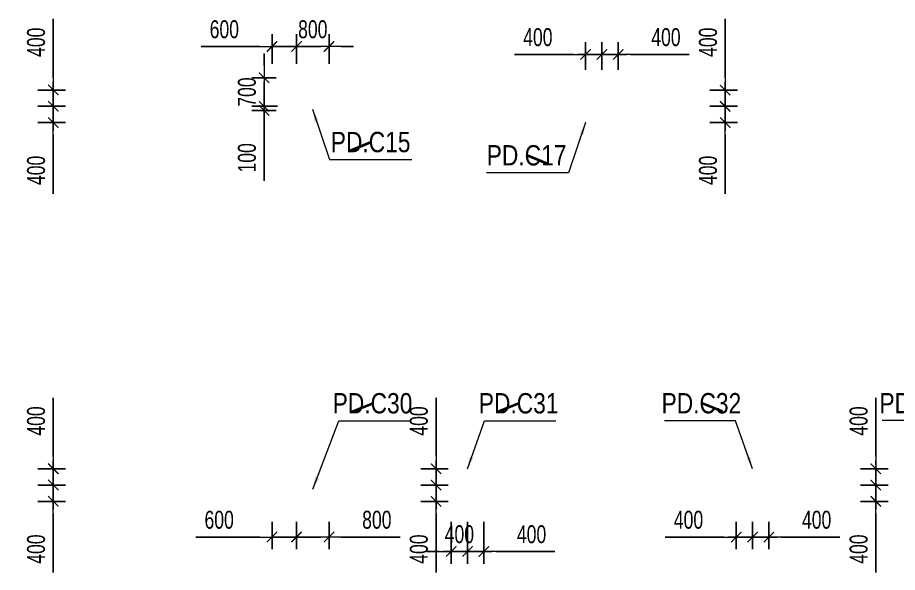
# Model space of a CAD drawing. Header units: millimetres. Extents: x -259680 to 286077, y -1281 to 94455.
# Drawn here: x 116351 to 137957, y 44555 to 58179 of the extents above; entities that cross this region are included whole.
import ezdxf
from ezdxf.enums import TextEntityAlignment as Align

# ---------------------------------------------------------------- set-up
doc = ezdxf.new("R2010")
doc.units = ezdxf.units.MM
doc.layers.get('Defpoints').update_dxf_attribs({"color": 151, "lineweight": 9})
for name, color, linetype, lineweight in [('$0$C1', 20, 'Continuous', 35), ('$1$NDC_S_ANNO', 7, 'Continuous', 20), ('$1$NDC_S_DIM', 1, 'Continuous', 15), ('NDC_S_DIM', 1, 'Continuous', 15)]:
    doc.layers.add(name, color=color, linetype=linetype, lineweight=lineweight)
doc.styles.add('$1$NDC_DIM', font='', dxfattribs={"width": 0.75})
doc.styles.add('$2$ARIAL', font='arial.ttf', dxfattribs={"width": 0.8})
doc.styles.add('NDC_DIM', font='', dxfattribs={"width": 0.75})
doc.styles.get('$1$NDC_DIM').set_extended_font_data('Dotum')
doc.styles.get('NDC_DIM').set_extended_font_data('Dotum')
doc.dimstyles.new('$0$NDC_dim_150', dxfattribs={"dimscale": 150, "dimtxt": 2.2, "dimasz": 1.5, "dimexe": 1.5, "dimexo": 2.5, "dimgap": 1, "dimtad": 1, "dimdec": 0, "dimzin": 0, "dimdsep": 46, "dimtxsty": '$1$NDC_DIM', "dimblk": '$1$DIMMARK', "dimcen": 0.09, "dimdle": 1.2, "dimclrd": 1, "dimclre": 1, "dimclrt": 3, "dimadec": 0, "dimazin": 0, "dimtfac": 1, "dimtdec": 0, "dimtix": 1, "dimtofl": 0, "dimtmove": 0, "dimatfit": 3, "dimfxl": 6, "dimfxlon": 1, "dimtolj": 1, "dimtzin": 0, "dimarcsym": 0})
doc.dimstyles.new('$1$NDC_dim_iso', dxfattribs={"dimtxt": 2.2, "dimasz": 1, "dimexe": 1.5, "dimexo": 2.5, "dimgap": 1, "dimtad": 1, "dimdec": 0, "dimzin": 0, "dimdsep": 46, "dimtxsty": '$1$NDC_DIM', "dimblk": '$1$DIMMARK', "dimcen": 0.09, "dimdle": 1.2, "dimclrd": 1, "dimclre": 1, "dimclrt": 3, "dimadec": 0, "dimazin": 0, "dimtfac": 1, "dimtdec": 0, "dimtix": 1, "dimtofl": 0, "dimtmove": 0, "dimatfit": 3, "dimfxl": 6, "dimfxlon": 1, "dimtolj": 1, "dimtzin": 0, "dimarcsym": 0})
doc.dimstyles.new('NDC_dim_200', dxfattribs={"dimscale": 200, "dimtxt": 2.2, "dimasz": 1.5, "dimexe": 1.5, "dimexo": 2.5, "dimgap": 1, "dimtad": 1, "dimdec": 0, "dimzin": 0, "dimdsep": 46, "dimtxsty": 'NDC_DIM', "dimblk": 'DIMMARK', "dimcen": 0.09, "dimdle": 1.2, "dimclrd": 1, "dimclre": 1, "dimclrt": 3, "dimadec": 0, "dimazin": 0, "dimtfac": 1, "dimtdec": 0, "dimtix": 1, "dimtofl": 0, "dimtmove": 0, "dimatfit": 3, "dimfxl": 6, "dimfxlon": 1, "dimtolj": 1, "dimtzin": 0, "dimarcsym": 0})

# ---------------------------------------------------------------- blocks, each defined once
blk = doc.blocks.new('$1$DIMMARK')
at = {"layer": '$1$NDC_S_DIM', "color": 1}
blk.add_line((-1.5, 0), (1, 0), dxfattribs=at)
at = {"layer": '$1$NDC_S_DIM', "color": 2, "const_width": 0.1}
blk.add_lwpolyline([(-0.424, -0.424), (0.424, 0.424)], dxfattribs=at)
blk = doc.blocks.new('DIMMARK')
at = {"layer": 'NDC_S_DIM', "color": 1}
blk.add_line((-1.5, 0), (1, 0), dxfattribs=at)
at = {"layer": 'NDC_S_DIM', "color": 2, "const_width": 0.1}
blk.add_lwpolyline([(-0.424, -0.424), (0.424, 0.424)], dxfattribs=at)
blk = doc.blocks.new('*D496')
at = {"layer": 'Defpoints', "color": 0, "ltscale": 100, "transparency": 16777216}
for p in [(116351, 47100), (117227, 47100), (116351, 46700)]:
    blk.add_point(p, dxfattribs=at)
at = {"layer": 'NDC_S_DIM', "color": 1, "lineweight": -2, "ltscale": 100, "transparency": 16777216}
for p, q in [((117227, 47400), (117227, 48845)), ((116851, 47100), (117527, 47100)), ((116851, 46700), (117527, 46700)), ((117227, 46400), (117227, 46100))]:
    blk.add_line(p, q, dxfattribs=at)
at = {"layer": 'NDC_S_DIM', "color": 1, "lineweight": -2, "ltscale": 100, "transparency": 16777216, "xscale": 300, "yscale": 300, "zscale": 300}
for p, rotation in [((117227, 47100), 270), ((117227, 46700), 90)]:
    blk.add_blockref('DIMMARK', p, dxfattribs=dict(at, rotation=rotation))
at = {"layer": 'NDC_S_DIM', "color": 3, "ltscale": 100, "transparency": 16777216, "insert": (116806, 48273), "char_height": 440, "attachment_point": 5, "rotation": 90, "style": 'NDC_DIM'}
blk.add_mtext('\\A1;400', dxfattribs=at)
blk = doc.blocks.new('*D497')
at = {"layer": 'Defpoints', "color": 0, "ltscale": 100, "transparency": 16777216}
for p in [(116351, 46700), (117227, 46700), (116351, 46300)]:
    blk.add_point(p, dxfattribs=at)
at = {"layer": 'NDC_S_DIM', "color": 1, "lineweight": -2, "ltscale": 100, "transparency": 16777216}
for p, q in [((117227, 47000), (117227, 47300)), ((116851, 46700), (117527, 46700)), ((116851, 46300), (117527, 46300)), ((117227, 46000), (117227, 44555))]:
    blk.add_line(p, q, dxfattribs=at)
at = {"layer": 'NDC_S_DIM', "color": 1, "lineweight": -2, "ltscale": 100, "transparency": 16777216, "xscale": 300, "yscale": 300, "zscale": 300}
for p, rotation in [((117227, 46700), 270), ((117227, 46300), 90)]:
    blk.add_blockref('DIMMARK', p, dxfattribs=dict(at, rotation=rotation))
at = {"layer": 'NDC_S_DIM', "color": 3, "ltscale": 100, "transparency": 16777216, "insert": (116806, 45127), "char_height": 440, "attachment_point": 5, "rotation": 90, "style": 'NDC_DIM'}
blk.add_mtext('\\A1;400', dxfattribs=at)
blk = doc.blocks.new('*D498')
at = {"layer": 'Defpoints', "color": 0, "ltscale": 100, "transparency": 16777216}
for p in [(123200, 46300), (124000, 46300), (124000, 45424)]:
    blk.add_point(p, dxfattribs=at)
at = {"layer": 'NDC_S_DIM', "color": 1, "lineweight": -2, "ltscale": 100, "transparency": 16777216}
for p, q in [((123200, 45800), (123200, 45124)), ((124000, 45800), (124000, 45124)), ((122900, 45424), (122600, 45424)), ((124300, 45424), (125744, 45424))]:
    blk.add_line(p, q, dxfattribs=at)
at = {"layer": 'NDC_S_DIM', "color": 1, "lineweight": -2, "ltscale": 100, "transparency": 16777216, "xscale": 300, "yscale": 300, "zscale": 300}
blk.add_blockref('DIMMARK', (123200, 45424), dxfattribs=at)
at = {"layer": 'NDC_S_DIM', "color": 1, "lineweight": -2, "ltscale": 100, "transparency": 16777216, "xscale": 300, "yscale": 300, "zscale": 300, "rotation": 180}
blk.add_blockref('DIMMARK', (124000, 45424), dxfattribs=at)
at = {"layer": 'NDC_S_DIM', "color": 3, "ltscale": 100, "transparency": 16777216, "insert": (125173, 45845), "char_height": 440, "attachment_point": 5, "style": 'NDC_DIM'}
blk.add_mtext('\\A1;800', dxfattribs=at)
blk = doc.blocks.new('*D499')
at = {"layer": 'Defpoints', "color": 0, "ltscale": 100, "transparency": 16777216}
for p in [(122600, 46300), (123200, 46300), (123200, 45424)]:
    blk.add_point(p, dxfattribs=at)
at = {"layer": 'NDC_S_DIM', "color": 1, "lineweight": -2, "ltscale": 100, "transparency": 16777216}
for p, q in [((122600, 45800), (122600, 45124)), ((123200, 45800), (123200, 45124)), ((122300, 45424), (120729, 45424)), ((123500, 45424), (123800, 45424))]:
    blk.add_line(p, q, dxfattribs=at)
at = {"layer": 'NDC_S_DIM', "color": 1, "lineweight": -2, "ltscale": 100, "transparency": 16777216, "xscale": 300, "yscale": 300, "zscale": 300}
blk.add_blockref('DIMMARK', (122600, 45424), dxfattribs=at)
at = {"layer": 'NDC_S_DIM', "color": 1, "lineweight": -2, "ltscale": 100, "transparency": 16777216, "xscale": 300, "yscale": 300, "zscale": 300, "rotation": 180}
blk.add_blockref('DIMMARK', (123200, 45424), dxfattribs=at)
at = {"layer": 'NDC_S_DIM', "color": 3, "ltscale": 100, "transparency": 16777216, "insert": (121301, 45845), "char_height": 440, "attachment_point": 5, "style": 'NDC_DIM'}
blk.add_mtext('\\A1;600', dxfattribs=at)
blk = doc.blocks.new('*D500')
at = {"layer": 'Defpoints', "color": 0, "ltscale": 100, "transparency": 16777216}
for p in [(125751, 47100), (126627, 47100), (125751, 46700)]:
    blk.add_point(p, dxfattribs=at)
at = {"layer": 'NDC_S_DIM', "color": 1, "lineweight": -2, "ltscale": 100, "transparency": 16777216}
for p, q in [((126627, 47400), (126627, 48845)), ((126251, 47100), (126927, 47100)), ((126251, 46700), (126927, 46700)), ((126627, 46400), (126627, 46100))]:
    blk.add_line(p, q, dxfattribs=at)
at = {"layer": 'NDC_S_DIM', "color": 1, "lineweight": -2, "ltscale": 100, "transparency": 16777216, "xscale": 300, "yscale": 300, "zscale": 300}
for p, rotation in [((126627, 47100), 270), ((126627, 46700), 90)]:
    blk.add_blockref('DIMMARK', p, dxfattribs=dict(at, rotation=rotation))
at = {"layer": 'NDC_S_DIM', "color": 3, "ltscale": 100, "transparency": 16777216, "insert": (126206, 48273), "char_height": 440, "attachment_point": 5, "rotation": 90, "style": 'NDC_DIM'}
blk.add_mtext('\\A1;400', dxfattribs=at)
blk = doc.blocks.new('*D501')
at = {"layer": 'Defpoints', "color": 0, "ltscale": 100, "transparency": 16777216}
for p in [(125751, 46700), (126627, 46700), (125751, 46300)]:
    blk.add_point(p, dxfattribs=at)
at = {"layer": 'NDC_S_DIM', "color": 1, "lineweight": -2, "ltscale": 100, "transparency": 16777216}
for p, q in [((126627, 47000), (126627, 47300)), ((126251, 46700), (126927, 46700)), ((126251, 46300), (126927, 46300)), ((126627, 46000), (126627, 44555))]:
    blk.add_line(p, q, dxfattribs=at)
at = {"layer": 'NDC_S_DIM', "color": 1, "lineweight": -2, "ltscale": 100, "transparency": 16777216, "xscale": 300, "yscale": 300, "zscale": 300}
for p, rotation in [((126627, 46700), 270), ((126627, 46300), 90)]:
    blk.add_blockref('DIMMARK', p, dxfattribs=dict(at, rotation=rotation))
at = {"layer": 'NDC_S_DIM', "color": 3, "ltscale": 100, "transparency": 16777216, "insert": (126206, 45127), "char_height": 440, "attachment_point": 5, "rotation": 90, "style": 'NDC_DIM'}
blk.add_mtext('\\A1;400', dxfattribs=at)
blk = doc.blocks.new('*D542')
at = {"layer": 'Defpoints', "color": 0, "ltscale": 100, "transparency": 16777216}
for p in [(116351, 56400), (117227, 56400), (116351, 56000)]:
    blk.add_point(p, dxfattribs=at)
at = {"layer": 'NDC_S_DIM', "color": 1, "lineweight": -2, "ltscale": 100, "transparency": 16777216}
for p, q in [((117227, 56700), (117227, 58145)), ((116851, 56400), (117527, 56400)), ((116851, 56000), (117527, 56000)), ((117227, 55700), (117227, 55400))]:
    blk.add_line(p, q, dxfattribs=at)
at = {"layer": 'NDC_S_DIM', "color": 1, "lineweight": -2, "ltscale": 100, "transparency": 16777216, "xscale": 300, "yscale": 300, "zscale": 300}
for p, rotation in [((117227, 56400), 270), ((117227, 56000), 90)]:
    blk.add_blockref('DIMMARK', p, dxfattribs=dict(at, rotation=rotation))
at = {"layer": 'NDC_S_DIM', "color": 3, "ltscale": 100, "transparency": 16777216, "insert": (116806, 57573), "char_height": 440, "attachment_point": 5, "rotation": 90, "style": 'NDC_DIM'}
blk.add_mtext('\\A1;400', dxfattribs=at)
blk = doc.blocks.new('*D543')
at = {"layer": 'Defpoints', "color": 0, "ltscale": 100, "transparency": 16777216}
for p in [(116351, 56000), (117227, 56000), (116351, 55600)]:
    blk.add_point(p, dxfattribs=at)
at = {"layer": 'NDC_S_DIM', "color": 1, "lineweight": -2, "ltscale": 100, "transparency": 16777216}
for p, q in [((117227, 56300), (117227, 56600)), ((116851, 56000), (117527, 56000)), ((116851, 55600), (117527, 55600)), ((117227, 55300), (117227, 53855))]:
    blk.add_line(p, q, dxfattribs=at)
at = {"layer": 'NDC_S_DIM', "color": 1, "lineweight": -2, "ltscale": 100, "transparency": 16777216, "xscale": 300, "yscale": 300, "zscale": 300}
for p, rotation in [((117227, 56000), 270), ((117227, 55600), 90)]:
    blk.add_blockref('DIMMARK', p, dxfattribs=dict(at, rotation=rotation))
at = {"layer": 'NDC_S_DIM', "color": 3, "ltscale": 100, "transparency": 16777216, "insert": (116806, 54427), "char_height": 440, "attachment_point": 5, "rotation": 90, "style": 'NDC_DIM'}
blk.add_mtext('\\A1;400', dxfattribs=at)
blk = doc.blocks.new('*D862')
at = {"layer": 'Defpoints', "color": 0, "ltscale": 100, "transparency": 16777216}
for p in [(134400, 46300), (134800, 46300), (134800, 45424)]:
    blk.add_point(p, dxfattribs=at)
at = {"layer": 'NDC_S_DIM', "color": 1, "lineweight": -2, "ltscale": 100, "transparency": 16777216}
for p, q in [((134400, 45800), (134400, 45124)), ((134800, 45800), (134800, 45124)), ((134100, 45424), (133800, 45424)), ((135100, 45424), (136545, 45424))]:
    blk.add_line(p, q, dxfattribs=at)
at = {"layer": 'NDC_S_DIM', "color": 1, "lineweight": -2, "ltscale": 100, "transparency": 16777216, "xscale": 300, "yscale": 300, "zscale": 300}
blk.add_blockref('DIMMARK', (134400, 45424), dxfattribs=at)
at = {"layer": 'NDC_S_DIM', "color": 1, "lineweight": -2, "ltscale": 100, "transparency": 16777216, "xscale": 300, "yscale": 300, "zscale": 300, "rotation": 180}
blk.add_blockref('DIMMARK', (134800, 45424), dxfattribs=at)
at = {"layer": 'NDC_S_DIM', "color": 3, "ltscale": 100, "transparency": 16777216, "insert": (135973, 45845), "char_height": 440, "attachment_point": 5, "style": 'NDC_DIM'}
blk.add_mtext('\\A1;400', dxfattribs=at)
blk = doc.blocks.new('*D863')
at = {"layer": 'Defpoints', "color": 0, "ltscale": 100, "transparency": 16777216}
for p in [(134000, 46300), (134400, 46300), (134400, 45424)]:
    blk.add_point(p, dxfattribs=at)
at = {"layer": 'NDC_S_DIM', "color": 1, "lineweight": -2, "ltscale": 100, "transparency": 16777216}
for p, q in [((134000, 45800), (134000, 45124)), ((134400, 45800), (134400, 45124)), ((133700, 45424), (132255, 45424)), ((134700, 45424), (135000, 45424))]:
    blk.add_line(p, q, dxfattribs=at)
at = {"layer": 'NDC_S_DIM', "color": 1, "lineweight": -2, "ltscale": 100, "transparency": 16777216, "xscale": 300, "yscale": 300, "zscale": 300}
blk.add_blockref('DIMMARK', (134000, 45424), dxfattribs=at)
at = {"layer": 'NDC_S_DIM', "color": 1, "lineweight": -2, "ltscale": 100, "transparency": 16777216, "xscale": 300, "yscale": 300, "zscale": 300, "rotation": 180}
blk.add_blockref('DIMMARK', (134400, 45424), dxfattribs=at)
at = {"layer": 'NDC_S_DIM', "color": 3, "ltscale": 100, "transparency": 16777216, "insert": (132827, 45845), "char_height": 440, "attachment_point": 5, "style": 'NDC_DIM'}
blk.add_mtext('\\A1;400', dxfattribs=at)
blk = doc.blocks.new('*D864')
at = {"layer": 'Defpoints', "color": 0, "ltscale": 100, "transparency": 16777216}
for p in [(136551, 47100), (137427, 47100), (136551, 46700)]:
    blk.add_point(p, dxfattribs=at)
at = {"layer": 'NDC_S_DIM', "color": 1, "lineweight": -2, "ltscale": 100, "transparency": 16777216}
for p, q in [((137427, 47400), (137427, 48845)), ((137051, 47100), (137727, 47100)), ((137051, 46700), (137727, 46700)), ((137427, 46400), (137427, 46100))]:
    blk.add_line(p, q, dxfattribs=at)
at = {"layer": 'NDC_S_DIM', "color": 1, "lineweight": -2, "ltscale": 100, "transparency": 16777216, "xscale": 300, "yscale": 300, "zscale": 300}
for p, rotation in [((137427, 47100), 270), ((137427, 46700), 90)]:
    blk.add_blockref('DIMMARK', p, dxfattribs=dict(at, rotation=rotation))
at = {"layer": 'NDC_S_DIM', "color": 3, "ltscale": 100, "transparency": 16777216, "insert": (137006, 48273), "char_height": 440, "attachment_point": 5, "rotation": 90, "style": 'NDC_DIM'}
blk.add_mtext('\\A1;400', dxfattribs=at)
blk = doc.blocks.new('*D865')
at = {"layer": 'Defpoints', "color": 0, "ltscale": 100, "transparency": 16777216}
for p in [(136551, 46700), (137427, 46700), (136551, 46300)]:
    blk.add_point(p, dxfattribs=at)
at = {"layer": 'NDC_S_DIM', "color": 1, "lineweight": -2, "ltscale": 100, "transparency": 16777216}
for p, q in [((137427, 47000), (137427, 47300)), ((137051, 46700), (137727, 46700)), ((137051, 46300), (137727, 46300)), ((137427, 46000), (137427, 44555))]:
    blk.add_line(p, q, dxfattribs=at)
at = {"layer": 'NDC_S_DIM', "color": 1, "lineweight": -2, "ltscale": 100, "transparency": 16777216, "xscale": 300, "yscale": 300, "zscale": 300}
for p, rotation in [((137427, 46700), 270), ((137427, 46300), 90)]:
    blk.add_blockref('DIMMARK', p, dxfattribs=dict(at, rotation=rotation))
at = {"layer": 'NDC_S_DIM', "color": 3, "ltscale": 100, "transparency": 16777216, "insert": (137006, 45127), "char_height": 440, "attachment_point": 5, "rotation": 90, "style": 'NDC_DIM'}
blk.add_mtext('\\A1;400', dxfattribs=at)
blk = doc.blocks.new('*D866')
at = {"layer": 'Defpoints', "color": 0, "ltscale": 100, "transparency": 16777216}
for p in [(131100, 57276), (130700, 56400), (131100, 56400)]:
    blk.add_point(p, dxfattribs=at)
at = {"layer": 'NDC_S_DIM', "color": 1, "lineweight": -2, "ltscale": 100, "transparency": 16777216}
for p, q in [((130700, 56900), (130700, 57576)), ((131100, 56900), (131100, 57576)), ((130400, 57276), (130100, 57276)), ((131400, 57276), (132845, 57276))]:
    blk.add_line(p, q, dxfattribs=at)
at = {"layer": 'NDC_S_DIM', "color": 1, "lineweight": -2, "ltscale": 100, "transparency": 16777216, "xscale": 300, "yscale": 300, "zscale": 300}
blk.add_blockref('DIMMARK', (130700, 57276), dxfattribs=at)
at = {"layer": 'NDC_S_DIM', "color": 1, "lineweight": -2, "ltscale": 100, "transparency": 16777216, "xscale": 300, "yscale": 300, "zscale": 300, "rotation": 180}
blk.add_blockref('DIMMARK', (131100, 57276), dxfattribs=at)
at = {"layer": 'NDC_S_DIM', "color": 3, "ltscale": 100, "transparency": 16777216, "insert": (132273, 57696), "char_height": 440, "attachment_point": 5, "style": 'NDC_DIM'}
blk.add_mtext('\\A1;400', dxfattribs=at)
blk = doc.blocks.new('*D867')
at = {"layer": 'Defpoints', "color": 0, "ltscale": 100, "transparency": 16777216}
for p in [(130700, 57276), (130300, 56400), (130700, 56400)]:
    blk.add_point(p, dxfattribs=at)
at = {"layer": 'NDC_S_DIM', "color": 1, "lineweight": -2, "ltscale": 100, "transparency": 16777216}
for p, q in [((130300, 56900), (130300, 57576)), ((130700, 56900), (130700, 57576)), ((130000, 57276), (128555, 57276)), ((131000, 57276), (131300, 57276))]:
    blk.add_line(p, q, dxfattribs=at)
at = {"layer": 'NDC_S_DIM', "color": 1, "lineweight": -2, "ltscale": 100, "transparency": 16777216, "xscale": 300, "yscale": 300, "zscale": 300}
blk.add_blockref('DIMMARK', (130300, 57276), dxfattribs=at)
at = {"layer": 'NDC_S_DIM', "color": 1, "lineweight": -2, "ltscale": 100, "transparency": 16777216, "xscale": 300, "yscale": 300, "zscale": 300, "rotation": 180}
blk.add_blockref('DIMMARK', (130700, 57276), dxfattribs=at)
at = {"layer": 'NDC_S_DIM', "color": 3, "ltscale": 100, "transparency": 16777216, "insert": (129127, 57696), "char_height": 440, "attachment_point": 5, "style": 'NDC_DIM'}
blk.add_mtext('\\A1;400', dxfattribs=at)
blk = doc.blocks.new('*D868')
at = {"layer": 'Defpoints', "color": 0, "ltscale": 100, "transparency": 16777216}
for p in [(132851, 56400), (133727, 56400), (132851, 56000)]:
    blk.add_point(p, dxfattribs=at)
at = {"layer": 'NDC_S_DIM', "color": 1, "lineweight": -2, "ltscale": 100, "transparency": 16777216}
for p, q in [((133727, 56700), (133727, 58145)), ((133351, 56400), (134027, 56400)), ((133351, 56000), (134027, 56000)), ((133727, 55700), (133727, 55400))]:
    blk.add_line(p, q, dxfattribs=at)
at = {"layer": 'NDC_S_DIM', "color": 1, "lineweight": -2, "ltscale": 100, "transparency": 16777216, "xscale": 300, "yscale": 300, "zscale": 300}
for p, rotation in [((133727, 56400), 270), ((133727, 56000), 90)]:
    blk.add_blockref('DIMMARK', p, dxfattribs=dict(at, rotation=rotation))
at = {"layer": 'NDC_S_DIM', "color": 3, "ltscale": 100, "transparency": 16777216, "insert": (133306, 57573), "char_height": 440, "attachment_point": 5, "rotation": 90, "style": 'NDC_DIM'}
blk.add_mtext('\\A1;400', dxfattribs=at)
blk = doc.blocks.new('*D869')
at = {"layer": 'Defpoints', "color": 0, "ltscale": 100, "transparency": 16777216}
for p in [(132851, 56000), (133727, 56000), (132851, 55600)]:
    blk.add_point(p, dxfattribs=at)
at = {"layer": 'NDC_S_DIM', "color": 1, "lineweight": -2, "ltscale": 100, "transparency": 16777216}
for p, q in [((133727, 56300), (133727, 56600)), ((133351, 56000), (134027, 56000)), ((133351, 55600), (134027, 55600)), ((133727, 55300), (133727, 53855))]:
    blk.add_line(p, q, dxfattribs=at)
at = {"layer": 'NDC_S_DIM', "color": 1, "lineweight": -2, "ltscale": 100, "transparency": 16777216, "xscale": 300, "yscale": 300, "zscale": 300}
for p, rotation in [((133727, 56000), 270), ((133727, 55600), 90)]:
    blk.add_blockref('DIMMARK', p, dxfattribs=dict(at, rotation=rotation))
at = {"layer": 'NDC_S_DIM', "color": 3, "ltscale": 100, "transparency": 16777216, "insert": (133306, 54427), "char_height": 440, "attachment_point": 5, "rotation": 90, "style": 'NDC_DIM'}
blk.add_mtext('\\A1;400', dxfattribs=at)
blk = doc.blocks.new('*D1068')
at = {"layer": 'Defpoints', "color": 0, "ltscale": 100, "transparency": 16777216}
for p in [(123200, 56700), (122405, 56000), (123200, 56000)]:
    blk.add_point(p, dxfattribs=at)
at = {"layer": 'NDC_S_DIM', "color": 1, "lineweight": -2, "ltscale": 100, "transparency": 16777216}
for p, q in [((122405, 57000), (122405, 57300)), ((122700, 56700), (122105, 56700)), ((122700, 56000), (122105, 56000)), ((122405, 55700), (122405, 55400))]:
    blk.add_line(p, q, dxfattribs=at)
at = {"layer": 'NDC_S_DIM', "color": 1, "lineweight": -2, "ltscale": 100, "transparency": 16777216, "xscale": 300, "yscale": 300, "zscale": 300}
for p, rotation in [((122405, 56700), 270), ((122405, 56000), 90)]:
    blk.add_blockref('DIMMARK', p, dxfattribs=dict(at, rotation=rotation))
at = {"layer": 'NDC_S_DIM', "color": 3, "ltscale": 100, "transparency": 16777216, "insert": (121984, 56350), "char_height": 440, "attachment_point": 5, "rotation": 90, "style": 'NDC_DIM'}
blk.add_mtext('\\A1;700', dxfattribs=at)
blk = doc.blocks.new('*D1069')
at = {"layer": 'Defpoints', "color": 0, "ltscale": 100, "transparency": 16777216}
for p in [(123230, 56000), (122405, 55900), (123200, 55900)]:
    blk.add_point(p, dxfattribs=at)
at = {"layer": 'NDC_S_DIM', "color": 1, "lineweight": -2, "ltscale": 100, "transparency": 16777216}
for p, q in [((122405, 56300), (122405, 56600)), ((122730, 56000), (122105, 56000)), ((122700, 55900), (122105, 55900)), ((122405, 55600), (122405, 54169))]:
    blk.add_line(p, q, dxfattribs=at)
at = {"layer": 'NDC_S_DIM', "color": 1, "lineweight": -2, "ltscale": 100, "transparency": 16777216, "xscale": 300, "yscale": 300, "zscale": 300}
for p, rotation in [((122405, 56000), 270), ((122405, 55900), 90)]:
    blk.add_blockref('DIMMARK', p, dxfattribs=dict(at, rotation=rotation))
at = {"layer": 'NDC_S_DIM', "color": 3, "ltscale": 100, "transparency": 16777216, "insert": (121984, 54735), "char_height": 440, "attachment_point": 5, "rotation": 90, "style": 'NDC_DIM'}
blk.add_mtext('\\A1;100', dxfattribs=at)
blk = doc.blocks.new('*D1070')
at = {"layer": 'Defpoints', "color": 0, "ltscale": 100, "transparency": 16777216}
for p in [(123200, 57470), (123200, 56543), (124000, 56543)]:
    blk.add_point(p, dxfattribs=at)
at = {"layer": 'NDC_S_DIM', "color": 1, "lineweight": -2, "ltscale": 100, "transparency": 16777216}
for p, q in [((123200, 57043), (123200, 57770)), ((124000, 57043), (124000, 57770)), ((122900, 57470), (122600, 57470)), ((124300, 57470), (124600, 57470))]:
    blk.add_line(p, q, dxfattribs=at)
at = {"layer": 'NDC_S_DIM', "color": 1, "lineweight": -2, "ltscale": 100, "transparency": 16777216, "xscale": 300, "yscale": 300, "zscale": 300}
blk.add_blockref('DIMMARK', (123200, 57470), dxfattribs=at)
at = {"layer": 'NDC_S_DIM', "color": 1, "lineweight": -2, "ltscale": 100, "transparency": 16777216, "xscale": 300, "yscale": 300, "zscale": 300, "rotation": 180}
blk.add_blockref('DIMMARK', (124000, 57470), dxfattribs=at)
at = {"layer": 'NDC_S_DIM', "color": 3, "ltscale": 100, "transparency": 16777216, "insert": (123600, 57890), "char_height": 440, "attachment_point": 5, "style": 'NDC_DIM'}
blk.add_mtext('\\A1;800', dxfattribs=at)
blk = doc.blocks.new('*D1071')
at = {"layer": 'Defpoints', "color": 0, "ltscale": 100, "transparency": 16777216}
for p in [(122600, 57470), (122600, 56543), (123200, 56543)]:
    blk.add_point(p, dxfattribs=at)
at = {"layer": 'NDC_S_DIM', "color": 1, "lineweight": -2, "ltscale": 100, "transparency": 16777216}
for p, q in [((122600, 57043), (122600, 57770)), ((123200, 57043), (123200, 57770)), ((122300, 57470), (120856, 57470)), ((123500, 57470), (123800, 57470))]:
    blk.add_line(p, q, dxfattribs=at)
at = {"layer": 'NDC_S_DIM', "color": 1, "lineweight": -2, "ltscale": 100, "transparency": 16777216, "xscale": 300, "yscale": 300, "zscale": 300}
blk.add_blockref('DIMMARK', (122600, 57470), dxfattribs=at)
at = {"layer": 'NDC_S_DIM', "color": 1, "lineweight": -2, "ltscale": 100, "transparency": 16777216, "xscale": 300, "yscale": 300, "zscale": 300, "rotation": 180}
blk.add_blockref('DIMMARK', (123200, 57470), dxfattribs=at)
at = {"layer": 'NDC_S_DIM', "color": 3, "ltscale": 100, "transparency": 16777216, "insert": (121428, 57890), "char_height": 440, "attachment_point": 5, "style": 'NDC_DIM'}
blk.add_mtext('\\A1;600', dxfattribs=at)
blk = doc.blocks.new('*D1072')
at = {"layer": 'Defpoints', "color": 0, "ltscale": 100, "transparency": 16777216}
for p in [(127000, 46300), (127400, 46300), (127400, 45069)]:
    blk.add_point(p, dxfattribs=at)
at = {"layer": 'NDC_S_DIM', "color": 1, "lineweight": -2, "ltscale": 100, "transparency": 16777216}
for p, q in [((127000, 45800), (127000, 44769)), ((127400, 45800), (127400, 44769)), ((126700, 45069), (126400, 45069)), ((127700, 45069), (128000, 45069))]:
    blk.add_line(p, q, dxfattribs=at)
at = {"layer": 'NDC_S_DIM', "color": 1, "lineweight": -2, "ltscale": 100, "transparency": 16777216, "xscale": 300, "yscale": 300, "zscale": 300}
blk.add_blockref('DIMMARK', (127000, 45069), dxfattribs=at)
at = {"layer": 'NDC_S_DIM', "color": 1, "lineweight": -2, "ltscale": 100, "transparency": 16777216, "xscale": 300, "yscale": 300, "zscale": 300, "rotation": 180}
blk.add_blockref('DIMMARK', (127400, 45069), dxfattribs=at)
at = {"layer": 'NDC_S_DIM', "color": 3, "ltscale": 100, "transparency": 16777216, "insert": (127200, 45490), "char_height": 440, "attachment_point": 5, "style": 'NDC_DIM'}
blk.add_mtext('\\A1;400', dxfattribs=at)
blk = doc.blocks.new('*D1073')
at = {"layer": 'Defpoints', "color": 0, "ltscale": 100, "transparency": 16777216}
for p in [(127400, 46300), (127800, 46300), (127800, 45069)]:
    blk.add_point(p, dxfattribs=at)
at = {"layer": 'NDC_S_DIM', "color": 1, "lineweight": -2, "ltscale": 100, "transparency": 16777216}
for p, q in [((127400, 45800), (127400, 44769)), ((127800, 45800), (127800, 44769)), ((127100, 45069), (126800, 45069)), ((128100, 45069), (129545, 45069))]:
    blk.add_line(p, q, dxfattribs=at)
at = {"layer": 'NDC_S_DIM', "color": 1, "lineweight": -2, "ltscale": 100, "transparency": 16777216, "xscale": 300, "yscale": 300, "zscale": 300}
blk.add_blockref('DIMMARK', (127400, 45069), dxfattribs=at)
at = {"layer": 'NDC_S_DIM', "color": 1, "lineweight": -2, "ltscale": 100, "transparency": 16777216, "xscale": 300, "yscale": 300, "zscale": 300, "rotation": 180}
blk.add_blockref('DIMMARK', (127800, 45069), dxfattribs=at)
at = {"layer": 'NDC_S_DIM', "color": 3, "ltscale": 100, "transparency": 16777216, "insert": (128973, 45490), "char_height": 440, "attachment_point": 5, "style": 'NDC_DIM'}
blk.add_mtext('\\A1;400', dxfattribs=at)
blk = doc.blocks.new('*U220')
at = {"layer": '$1$NDC_S_ANNO', "ltscale": 0.8, "style": '$2$ARIAL', "width": 0.8}
blk.add_attdef('TEN', text='', height=2.5, dxfattribs=at).set_placement((-2.58, 1.03), align=Align.MIDDLE_CENTER)
at = {"layer": '$1$NDC_S_ANNO', "ltscale": 0.8, "style": '$2$ARIAL', "width": 0.8, "flags": 1}
blk.add_attdef('CHU_THICH', text='', height=2.5, dxfattribs=at).set_placement((0, 0), align=Align.MIDDLE_CENTER)
at = {"layer": 'Defpoints'}
blk.add_leader([(0, 0), (-2.58, 1.03)], dimstyle='$1$NDC_dim_iso', override={"dimgap": 0.625, "dimtad": 0}, dxfattribs=at)
blk = doc.blocks.new('$0$co t check')
at = {"layer": '$0$C1'}
ref = blk.add_blockref('*U220', (122486, 54918), dxfattribs=dict(at, xscale=-200, yscale=200, zscale=200))
ref.add_attrib('TEN', 'PD.C15', dxfattribs={"layer": '$1$NDC_S_ANNO', "ltscale": 0.8, "height": 500, "style": '$2$ARIAL', "width": 0.8}).set_placement((122980, 55123), align=Align.MIDDLE_CENTER)
at = {"layer": '$0$C1', "xscale": 200, "yscale": 200, "zscale": 200}
for p, values in [((127326, 54591), {'TEN': 'PD.C17'}), ((131619, 48503), {'TEN': 'PD.C32'}), ((136969, 48505), {'TEN': 'PD.C33'})]:
    blk.add_blockref('*U220', p, dxfattribs=at).add_auto_attribs(values)
at = {"layer": '$0$C1'}
ref = blk.add_blockref('*U220', (122526, 48503), dxfattribs=dict(at, xscale=-200, yscale=200, zscale=200))
ref.add_attrib('TEN', 'PD.C30', dxfattribs={"layer": '$1$NDC_S_ANNO', "ltscale": 0.8, "height": 500, "style": '$2$ARIAL', "width": 0.8}).set_placement((123026, 48708), align=Align.MIDDLE_CENTER)
ref = blk.add_blockref('*U220', (126100, 48503), dxfattribs=dict(at, xscale=-200, yscale=200, zscale=200))
ref.add_attrib('TEN', 'PD.C31', dxfattribs={"layer": '$1$NDC_S_ANNO', "ltscale": 0.8, "height": 500, "style": '$2$ARIAL', "width": 0.8}).set_placement((126615, 48708), align=Align.MIDDLE_CENTER)
for points in [[(121552, 55927), (121969, 54694), (123989, 54694)], [(128259, 55600), (127842, 54366), (125822, 54366)], [(121559, 46600), (122203, 48279), (123953, 48279)], [(125359, 47100), (125776, 48279), (127526, 48279)], [(132359, 47100), (131942, 48279), (130193, 48279)], [(137709, 47102), (137292, 48281), (135543, 48281)]]:
    blk.add_leader(points, dimstyle='$0$NDC_dim_150', override={"dimasz": 2, "dimgap": 1, "dimtad": 0}, dxfattribs=at)

msp = doc.modelspace()

# ---------------------------------------------------------------- block references
at = {"layer": '$1$NDC_S_DIM'}
msp.add_blockref('$0$co t check', (2040.6, 0), dxfattribs=at)

# ---------------------------------------------------------------- dimensions: what is measured, and where the dimension line sits
at = {"layer": 'NDC_S_DIM', "ltscale": 100}
for base, p1, p2, picture, middle in [((117226.7, 56400), (116351.2, 56000), (116351.2, 56400), '*D542', (117226.7, 57572.5)), ((133726.7, 56400), (132851.2, 56000), (132851.2, 56400), '*D868', (133726.7, 57572.5)), ((117226.7, 56000), (116351.2, 55600), (116351.2, 56000), '*D543', (117226.7, 54427.5)), ((122404.6, 55900), (123230, 56000), (123200, 55900), '*D1069', (122404.6, 54734.6)), ((133726.7, 56000), (132851.2, 55600), (132851.2, 56000), '*D869', (133726.7, 54427.5)), ((117226.7, 47100), (116351.2, 46700), (116351.2, 47100), '*D496', (117226.7, 48272.5)), ((126626.7, 47100), (125751.2, 46700), (125751.2, 47100), '*D500', (126626.7, 48272.5)), ((137426.7, 47100), (136551.2, 46700), (136551.2, 47100), '*D864', (137426.7, 48272.5)), ((117226.7, 46700), (116351.2, 46300), (116351.2, 46700), '*D497', (117226.7, 45127.5)), ((126626.7, 46700), (125751.2, 46300), (125751.2, 46700), '*D501', (126626.7, 45127.5)), ((137426.7, 46700), (136551.2, 46300), (136551.2, 46700), '*D865', (137426.7, 45127.5))]:
    dim = msp.add_linear_dim(base=base, p1=p1, p2=p2, angle=90, dimstyle='NDC_dim_200', dxfattribs=at)
    dim.commit()
    dim.dimension.update_dxf_attribs({"geometry": picture, "text_midpoint": middle, "dimtype": 160})
for base, p1, p2, picture, middle in [((122600, 57469.6), (123200, 56543.3), (122600, 56543.3), '*D1071', (121427.9, 57469.6)), ((130700, 57275.6), (130300, 56400), (130700, 56400), '*D867', (129127.5, 57275.6)), ((131100, 57275.6), (130700, 56400), (131100, 56400), '*D866', (132272.5, 57275.6)), ((123200, 45424.4), (122600, 46300), (123200, 46300), '*D499', (121301, 45424.4)), ((124000, 45424.4), (123200, 46300), (124000, 46300), '*D498', (125172.5, 45424.4)), ((127800, 45069.4), (127400, 46300), (127800, 46300), '*D1073', (128972.5, 45069.4)), ((134400, 45424.4), (134000, 46300), (134400, 46300), '*D863', (132827.5, 45424.4)), ((134800, 45424.4), (134400, 46300), (134800, 46300), '*D862', (135972.5, 45424.4))]:
    dim = msp.add_linear_dim(base=base, p1=p1, p2=p2, dimstyle='NDC_dim_200', dxfattribs=at)
    dim.commit()
    dim.dimension.update_dxf_attribs({"geometry": picture, "text_midpoint": middle, "dimtype": 160})
for base, p1, p2, picture, middle in [((123200, 57469.6), (124000, 56543.3), (123200, 56543.3), '*D1070', (123600, 57889.9)), ((127400, 45069.4), (127000, 46300), (127400, 46300), '*D1072', (127200, 45489.7))]:
    dim = msp.add_linear_dim(base=base, p1=p1, p2=p2, dimstyle='NDC_dim_200', dxfattribs=at)
    dim.commit()
    dim.dimension.update_dxf_attribs({"geometry": picture, "text_midpoint": middle})
dim = msp.add_linear_dim(base=(122404.6, 56000), p1=(123200, 56700), p2=(123200, 56000), angle=90, dimstyle='NDC_dim_200', dxfattribs=at)
dim.commit()
dim.dimension.update_dxf_attribs({"geometry": '*D1068', "text_midpoint": (121984.3, 56350)})

doc.saveas('drawing.dxf')
